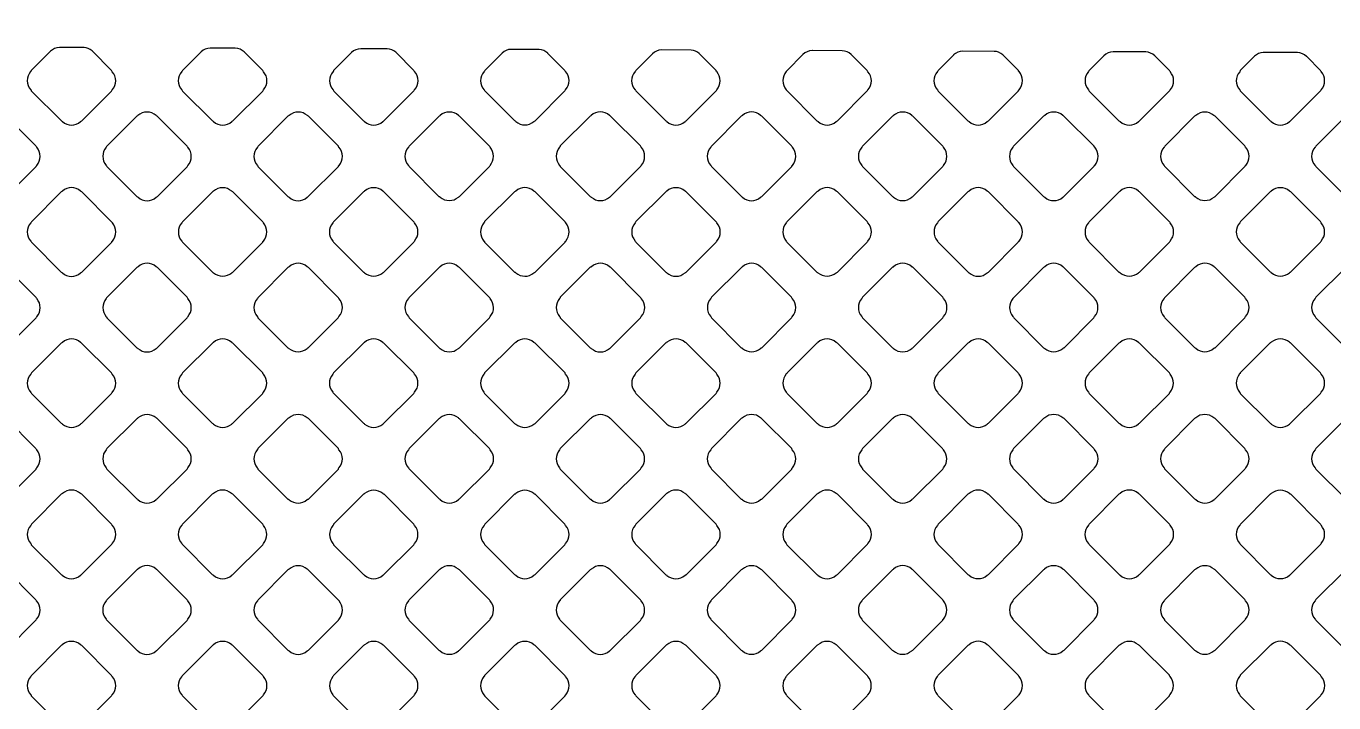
# Model space of a CAD drawing. Extents: x 3811 to 4077, y -444 to -307.
# Drawn here: x 3998.825 to 4000.69, y -388.228 to -387.263 of the extents above; entities that cross this region are included whole.
import ezdxf

# ---------------------------------------------------------------- set-up
doc = ezdxf.new("R2010")
doc.units = 0
doc.layers.add('gbr-dxf', color=7, linetype='Continuous')

msp = doc.modelspace()

# ---------------------------------------------------------------- linework, layer by layer
at = {"layer": 'gbr-dxf', "linetype": 'Continuous'}
for points in [[(3999.0372, -383.6498), (4000.6132, -385.2259, -0.008796), (4000.6149, -385.2276, -0.121203), (4002.1464, -387.7621, -0.018451), (4002.1479, -387.7673, -0.064075), (4002.3276, -389.1327, -0.053804), (4002.3289, -389.1489), (4002.3289, -394.6872, -0.007914)], [(4002.1765, -394.6853), (4002.1765, -389.1609, -0.053095), (4002.1752, -389.1448, 0.064692), (4002.0002, -387.8052, 0.121202), (4000.5054, -385.3337, -0.008636), (4000.5038, -385.332), (3998.9322, -383.7604, -0.013659)]]:
    msp.add_lwpolyline(points, format="xyb", dxfattribs=at)
for points in [[(3998.8313, -387.3281, 0.379298), (3998.8314, -387.354, -0.087784), (3998.8323, -387.3555), (3998.8752, -387.3984, -0.083651), (3998.8766, -387.3993, 0.379308), (3998.9026, -387.3993, -0.09601), (3998.9042, -387.3984), (3998.9468, -387.3558, -0.096227), (3998.9477, -387.3541, 0.37874), (3998.9478, -387.3282, -0.10407), (3998.9467, -387.3264), (3998.919, -387.2987, 0.159715), (3998.9075, -387.2938), (3998.8723, -387.2937, 0.175407), (3998.8597, -387.299), (3998.8597, -387.299), (3998.8323, -387.3264, -0.096539)], [(3999.0469, -387.3541, -0.100003), (3999.0479, -387.3558), (3999.0906, -387.3984, -0.096328), (3999.0922, -387.3994, 0.379465), (3999.1182, -387.3994, -0.095956), (3999.1198, -387.3984), (3999.1624, -387.3558, -0.096332), (3999.1634, -387.3541, 0.379423), (3999.1634, -387.3282, -0.091476), (3999.1625, -387.3266), (3999.1359, -387.3, 0.178477), (3999.1232, -387.2947), (3999.0878, -387.2946, -0.03691), (3999.0875, -387.2946, 0.182794), (3999.0744, -387.3), (3999.0744, -387.3), (3999.0479, -387.3265, -0.096857), (3999.0469, -387.3281, 0.379297)], [(3999.2626, -387.3281, 0.379298), (3999.2626, -387.3541, -0.104392), (3999.2636, -387.3559), (3999.306, -387.3982, -0.100151), (3999.3077, -387.3993, 0.37981), (3999.3337, -387.3993, -0.095956), (3999.3353, -387.3983), (3999.378, -387.3556, -0.096332), (3999.3789, -387.354, 0.379423), (3999.379, -387.328, -0.087284), (3999.378, -387.3266), (3999.352, -387.3005, 0.170055), (3999.3397, -387.2956), (3999.3025, -387.2955, -0.03691), (3999.3022, -387.2955, 0.1821), (3999.2892, -387.3009), (3999.2892, -387.3009), (3999.2635, -387.3265, -0.096539)], [(3999.478, -387.354, -0.096625), (3999.479, -387.3557), (3999.5214, -387.398, -0.107817), (3999.5232, -387.3991, 0.379451), (3999.5492, -387.3991, -0.096117), (3999.5508, -387.3981), (3999.5934, -387.3556, -0.095895), (3999.5944, -387.3539, 0.379209), (3999.5944, -387.328, -0.096117), (3999.5934, -387.3264), (3999.5691, -387.3021, -0.042219), (3999.5688, -387.3019, 0.172355), (3999.5565, -387.2965), (3999.5167, -387.2964, 0.181937), (3999.5037, -387.3017), (3999.479, -387.3264, -0.096627), (3999.478, -387.3281, 0.379731)], [(3999.6934, -387.3281, 0.379298), (3999.6934, -387.354, -0.087784), (3999.6944, -387.3555), (3999.7373, -387.3984, -0.083651), (3999.7387, -387.3993, 0.37981), (3999.7647, -387.3993, -0.095956), (3999.7663, -387.3983), (3999.8089, -387.3557, -0.096111), (3999.8099, -387.354, 0.37981), (3999.8099, -387.3281, -0.104293), (3999.8089, -387.3263), (3999.7849, -387.3023, 0.159825), (3999.7735, -387.2974), (3999.7307, -387.2972, 0.175035), (3999.7182, -387.3026), (3999.7182, -387.3026), (3999.6944, -387.3264, -0.096539)], [(3999.9091, -387.354, -0.100032), (3999.9101, -387.3557), (3999.9528, -387.3983, -0.096092), (3999.9544, -387.3993, 0.378825), (3999.9803, -387.3993, -0.09601), (3999.982, -387.3983), (4000.0245, -387.3557, -0.096405), (4000.0255, -387.3541, 0.378836), (4000.0255, -387.3282, -0.092162), (4000.0246, -387.3266), (4000.0016, -387.3037, 0.179032), (3999.9888, -387.2983), (3999.9463, -387.2981, -0.03691), (3999.946, -387.2982, 0.182794), (3999.9329, -387.3036), (3999.9329, -387.3036), (3999.9101, -387.3263, -0.096857), (3999.9091, -387.328, 0.379762)], [(4000.1246, -387.3281, 0.378975), (4000.1246, -387.3541, -0.104473), (4000.1257, -387.3559), (4000.1681, -387.3983, -0.099933), (4000.1698, -387.3993, 0.37889), (4000.1957, -387.3993, -0.096117), (4000.1974, -387.3983), (4000.2401, -387.3556, -0.095796), (4000.241, -387.354, 0.378867), (4000.241, -387.328, -0.087946), (4000.2401, -387.3266), (4000.2177, -387.3041, 0.170055), (4000.2054, -387.2992), (4000.161, -387.299, -0.03691), (4000.1607, -387.2991, 0.1821), (4000.1477, -387.3044), (4000.1477, -387.3045), (4000.1256, -387.3265, -0.096527)], [(4000.3402, -387.354, -0.108153), (4000.3412, -387.3558), (4000.3836, -387.3982, -0.10399), (4000.3854, -387.3992, 0.379451), (4000.4114, -387.3993, -0.09601), (4000.413, -387.3983), (4000.4556, -387.3557, -0.095895), (4000.4566, -387.3541, 0.379118), (4000.4565, -387.3281, -0.100285), (4000.4555, -387.3264), (4000.4349, -387.3058, -0.057128), (4000.4345, -387.3055, 0.178515), (4000.4217, -387.3001), (4000.3755, -387.2999, -0.035825), (4000.3752, -387.3, 0.182573), (4000.3622, -387.3054), (4000.3412, -387.3263, -0.096627), (4000.3402, -387.328, 0.379731)], [(4000.5557, -387.3282, 0.379206), (4000.5557, -387.3541, -0.092348), (4000.5566, -387.3557), (4000.5993, -387.3984, -0.088202), (4000.6008, -387.3993, 0.37981), (4000.6268, -387.3993, -0.095956), (4000.6284, -387.3983), (4000.671, -387.3557, -0.096111), (4000.672, -387.354, 0.379679), (4000.672, -387.3281, -0.100285), (4000.671, -387.3263), (4000.6514, -387.3067, -0.057128), (4000.651, -387.3064, 0.179645), (4000.6382, -387.301, -0.034523), (4000.6379, -387.301), (4000.5891, -387.3008, 0.170449), (4000.577, -387.3061), (4000.577, -387.3062), (4000.5566, -387.3265, -0.096195)], [(3998.7236, -387.4618, -0.10437), (3998.7246, -387.4636), (3998.7671, -387.5061, -0.10077), (3998.7688, -387.5071, 0.379465), (3998.7948, -387.5071, -0.095956), (3998.7964, -387.5061), (3998.8391, -387.4635, -0.096332), (3998.84, -387.4619, 0.37981), (3998.84, -387.4359, -0.108153), (3998.839, -387.434), (3998.7965, -387.3915, -0.096111), (3998.7948, -387.3905, 0.379731), (3998.7689, -387.3905, -0.096458), (3998.7672, -387.3915), (3998.7246, -387.4342, -0.096627), (3998.7236, -387.4358, 0.379297)], [(3998.9392, -387.4618, -0.092348), (3998.9402, -387.4634), (3998.983, -387.5062, -0.088202), (3998.9845, -387.5071, 0.37981), (3999.0104, -387.5071, -0.095956), (3999.0121, -387.5061), (3999.0546, -387.4636, -0.096857), (3999.0556, -387.462, 0.379237), (3999.0556, -387.436, -0.10407), (3999.0546, -387.4342), (3999.0119, -387.3916, -0.091916), (3999.0103, -387.3907, 0.379605), (3998.9844, -387.3907, -0.096458), (3998.9827, -387.3917), (3998.9402, -387.4342, -0.096627), (3998.9392, -387.4358, 0.379731)], [(3999.1547, -387.4619, -0.091563), (3999.1556, -387.4635), (3999.1984, -387.5062, -0.088103), (3999.1999, -387.5071, 0.37829), (3999.2258, -387.5072, -0.095528), (3999.2274, -387.5062), (3999.2702, -387.4634, -0.095602), (3999.2712, -387.4618, 0.379299), (3999.2711, -387.4358, -0.087784), (3999.2702, -387.4343), (3999.2275, -387.3917, -0.092233), (3999.226, -387.3907, 0.379357), (3999.2, -387.3907, -0.096507), (3999.1984, -387.3917), (3999.1557, -387.4344, -0.096527), (3999.1547, -387.436, 0.378784)], [(3999.3702, -387.4619, -0.092348), (3999.3712, -387.4634), (3999.4136, -387.5059, -0.10399), (3999.4154, -387.5069, 0.37981), (3999.4414, -387.5069, -0.095956), (3999.443, -387.5059), (3999.4857, -387.4633, -0.096332), (3999.4866, -387.4617, 0.37981), (3999.4866, -387.4357, -0.087784), (3999.4857, -387.4342), (3999.443, -387.3915, -0.092233), (3999.4415, -387.3906, 0.379731), (3999.4155, -387.3906, -0.096458), (3999.4139, -387.3916), (3999.3712, -387.4342, -0.096627), (3999.3702, -387.4359, 0.379731)], [(3999.5858, -387.4617, -0.104392), (3999.5868, -387.4635), (3999.6293, -387.506, -0.100151), (3999.631, -387.507, 0.37981), (3999.657, -387.507, -0.095956), (3999.6586, -387.506), (3999.7011, -387.4635, -0.096332), (3999.7021, -387.4619, 0.37981), (3999.7021, -387.4359, -0.108153), (3999.701, -387.434), (3999.6586, -387.3915, -0.096111), (3999.6569, -387.3905, 0.379731), (3999.6309, -387.3905, -0.096458), (3999.6293, -387.3915), (3999.5868, -387.4341, -0.096627), (3999.5858, -387.4357, 0.379731)], [(3999.8013, -387.4618, -0.091745), (3999.8022, -387.4634), (3999.8451, -387.5062, -0.088093), (3999.8465, -387.5071, 0.378825), (3999.8725, -387.5071, -0.095862), (3999.8741, -387.5061), (3999.9168, -387.4635, -0.095602), (3999.9178, -387.4618, 0.378608), (3999.9178, -387.4359, -0.103884), (3999.9167, -387.4341), (3999.8741, -387.3915, -0.092398), (3999.8725, -387.3905, 0.37947), (3999.8466, -387.3905, -0.096475), (3999.8449, -387.3915), (3999.8023, -387.4342, -0.096627), (3999.8013, -387.4358, 0.379762)], [(4000.0169, -387.4359, 0.379206), (4000.0169, -387.4618, -0.095956), (4000.0179, -387.4634), (4000.0605, -387.506, -0.092072), (4000.0621, -387.507, 0.379451), (4000.088, -387.507, -0.096117), (4000.0897, -387.506), (4000.1322, -387.4635, -0.095796), (4000.1332, -387.4618, 0.37889), (4000.1332, -387.4359, -0.100514), (4000.1322, -387.4342), (4000.0895, -387.3916, -0.087648), (4000.088, -387.3906, 0.37903), (4000.0621, -387.3907, -0.096475), (4000.0605, -387.3916), (4000.0179, -387.4342, -0.096509)], [(4000.2323, -387.4618, -0.096117), (4000.2333, -387.4635), (4000.276, -387.5062, -0.091578), (4000.2776, -387.5071, 0.37889), (4000.3035, -387.5071, -0.096265), (4000.3051, -387.5062), (4000.3479, -387.4634, -0.096206), (4000.3489, -387.4618, 0.379201), (4000.3489, -387.4358, -0.083601), (4000.348, -387.4344), (4000.3051, -387.3915, -0.088202), (4000.3036, -387.3906, 0.379731), (4000.2776, -387.3906, -0.096458), (4000.276, -387.3916), (4000.2333, -387.4342, -0.096627), (4000.2323, -387.4359, 0.3795)], [(4000.4479, -387.4359, 0.379206), (4000.4479, -387.4619, -0.096625), (4000.4489, -387.4635), (4000.4913, -387.5059, -0.107817), (4000.4931, -387.5069, 0.379451), (4000.5191, -387.5069, -0.096117), (4000.5207, -387.506), (4000.5633, -387.4634, -0.095895), (4000.5643, -387.4618, 0.379178), (4000.5642, -387.4358, -0.100575), (4000.5632, -387.4341), (4000.5208, -387.3917, -0.103973), (4000.519, -387.3907, 0.378789), (4000.4931, -387.3907, -0.095862), (4000.4915, -387.3917), (4000.4489, -387.4343, -0.096405)], [(4000.6633, -387.4618, -0.087784), (4000.6643, -387.4633), (4000.7071, -387.5061, -0.083651), (4000.7085, -387.507, 0.37981), (4000.7344, -387.507, -0.095956), (4000.7361, -387.506), (4000.7788, -387.4633, -0.096332), (4000.7798, -387.4617, 0.37981), (4000.7798, -387.4357, -0.092348), (4000.7788, -387.4341), (4000.7363, -387.3916, -0.096111), (4000.7346, -387.3906, 0.379731), (4000.7086, -387.3906, -0.096458), (4000.707, -387.3916), (4000.6643, -387.4342, -0.096627), (4000.6633, -387.4359, 0.379731)], [(3998.8314, -387.5696, -0.099861), (3998.8324, -387.5713), (3998.875, -387.614, -0.096726), (3998.8766, -387.6149, 0.379087), (3998.9026, -387.615, -0.09601), (3998.9042, -387.614), (3998.947, -387.5712, -0.095916), (3998.9479, -387.5696, 0.379422), (3998.9479, -387.5436, -0.096625), (3998.9469, -387.542), (3998.9044, -387.4994, -0.100151), (3998.9026, -387.4984, 0.379731), (3998.8767, -387.4984, -0.096458), (3998.875, -387.4994), (3998.8324, -387.542, -0.096627), (3998.8314, -387.5437, 0.379141)], [(3999.047, -387.5697, -0.083792), (3999.0479, -387.5711), (3999.0906, -387.6138, -0.096627), (3999.0922, -387.6147, 0.37981), (3999.1182, -387.6147, -0.096625), (3999.1198, -387.6138), (3999.1623, -387.5713, -0.096627), (3999.1633, -387.5696, 0.379237), (3999.1633, -387.5437, -0.096507), (3999.1624, -387.542), (3999.1199, -387.4995, -0.100294), (3999.1181, -387.4985, 0.379605), (3999.0922, -387.4985, -0.096458), (3999.0905, -387.4995), (3999.048, -387.5421, -0.096857), (3999.047, -387.5437, 0.379731)], [(3999.2624, -387.5696, -0.088275), (3999.2633, -387.5711), (3999.3059, -387.6137, -0.10077), (3999.3076, -387.6147, 0.379465), (3999.3336, -387.6147, -0.095956), (3999.3352, -387.6138), (3999.3778, -387.5711, -0.096332), (3999.3788, -387.5695, 0.379451), (3999.3788, -387.5436, -0.09221), (3999.3779, -387.542), (3999.3353, -387.4994, -0.095895), (3999.3336, -387.4984, 0.378699), (3999.3077, -387.4984, -0.095862), (3999.3061, -387.4994), (3999.2634, -387.5421, -0.096423), (3999.2624, -387.5437, 0.378945)], [(3999.4779, -387.5436, 0.37947), (3999.4779, -387.5696, -0.092348), (3999.4789, -387.5711), (3999.5214, -387.6137, -0.10399), (3999.5232, -387.6147, 0.379451), (3999.5492, -387.6148, -0.096259), (3999.5508, -387.6138), (3999.5935, -387.5711, -0.096539), (3999.5945, -387.5695, 0.379201), (3999.5945, -387.5435, -0.088014), (3999.5935, -387.5421), (3999.5507, -387.4992, -0.092289), (3999.5492, -387.4983, 0.379357), (3999.5232, -387.4983, -0.096462), (3999.5216, -387.4993), (3999.4789, -387.5419, -0.096726)], [(3999.6936, -387.5436, 0.379411), (3999.6936, -387.5695, -0.100266), (3999.6946, -387.5712), (3999.7372, -387.6138, -0.096092), (3999.7388, -387.6148, 0.378825), (3999.7647, -387.6148, -0.095883), (3999.7664, -387.6139), (3999.8091, -387.5712, -0.095394), (3999.81, -387.5696, 0.379169), (3999.81, -387.5436, -0.096625), (3999.809, -387.542), (3999.7664, -387.4994, -0.100151), (3999.7647, -387.4984, 0.379357), (3999.7388, -387.4984, -0.096507), (3999.7371, -387.4993), (3999.6945, -387.5419, -0.096527)], [(3999.909, -387.5437, 0.379206), (3999.9091, -387.5697, -0.083317), (3999.9099, -387.5711), (3999.9526, -387.6138, -0.096111), (3999.9543, -387.6147, 0.37981), (3999.9803, -387.6147, -0.095956), (3999.9819, -387.6138), (4000.0245, -387.5711, -0.096332), (4000.0255, -387.5695, 0.37981), (4000.0255, -387.5435, -0.096723), (4000.0245, -387.5419), (3999.9821, -387.4994, -0.100824), (3999.9803, -387.4984, 0.379523), (3999.9544, -387.4984, -0.096475), (3999.9527, -387.4994), (3999.91, -387.5421, -0.096405)], [(4000.1247, -387.5695, -0.100032), (4000.1257, -387.5712), (4000.1683, -387.6138, -0.096423), (4000.1699, -387.6148, 0.378825), (4000.1958, -387.6148, -0.095862), (4000.1975, -387.6138), (4000.24, -387.5713, -0.096036), (4000.241, -387.5696, 0.378847), (4000.241, -387.5437, -0.096475), (4000.24, -387.542), (4000.1974, -387.4994, -0.100442), (4000.1957, -387.4984, 0.379249), (4000.1697, -387.4984, -0.096723), (4000.1681, -387.4994), (4000.1256, -387.5419, -0.096857), (4000.1247, -387.5435, 0.379762)], [(4000.3401, -387.5437, 0.379206), (4000.3401, -387.5697, -0.092348), (4000.341, -387.5712), (4000.3835, -387.6137, -0.10399), (4000.3853, -387.6147, 0.37981), (4000.4113, -387.6147, -0.095956), (4000.4129, -387.6138), (4000.4556, -387.5711, -0.096332), (4000.4565, -387.5695, 0.37981), (4000.4565, -387.5435, -0.088442), (4000.4556, -387.542), (4000.4129, -387.4994, -0.092898), (4000.4114, -387.4984, 0.379523), (4000.3854, -387.4984, -0.096117), (4000.3838, -387.4994), (4000.341, -387.5421, -0.096092)], [(4000.5557, -387.5435, 0.37947), (4000.5557, -387.5695, -0.107999), (4000.5568, -387.5713), (4000.599, -387.6136, -0.10399), (4000.6008, -387.6146, 0.379451), (4000.6268, -387.6147, -0.096259), (4000.6284, -387.6137), (4000.671, -387.5711, -0.095895), (4000.6719, -387.5695, 0.379201), (4000.6719, -387.5436, -0.104392), (4000.6709, -387.5418), (4000.6286, -387.4995, -0.107961), (4000.6267, -387.4984, 0.379357), (4000.6008, -387.4984, -0.096507), (4000.5991, -387.4994), (4000.5567, -387.5419, -0.096527)], [(3998.7237, -387.6514, 0.37947), (3998.7237, -387.6773, -0.10047), (3998.7247, -387.6791), (3998.7673, -387.7216, -0.096111), (3998.7689, -387.7226, 0.379308), (3998.7949, -387.7226, -0.09601), (3998.7965, -387.7217), (3998.8391, -387.6791, -0.095916), (3998.8401, -387.6775, 0.378897), (3998.8401, -387.6516, -0.096528), (3998.8391, -387.6499), (3998.7962, -387.607, -0.08335), (3998.7948, -387.6062, 0.378964), (3998.7689, -387.6062, -0.095968), (3998.7673, -387.6071), (3998.7247, -387.6497, -0.096857)], [(3998.9392, -387.6774, -0.103596), (3998.9402, -387.6792), (3998.9826, -387.7216, -0.100401), (3998.9844, -387.7226, 0.379465), (3999.0103, -387.7226, -0.095956), (3999.012, -387.7216), (3999.0546, -387.679, -0.096111), (3999.0555, -387.6774, 0.37981), (3999.0555, -387.6514, -0.108195), (3999.0545, -387.6495), (3999.0121, -387.6072, -0.096627), (3999.0105, -387.6062, 0.379731), (3998.9845, -387.6062, -0.096723), (3998.9829, -387.6072), (3998.9402, -387.6498, -0.096627), (3998.9392, -387.6515, 0.379297)], [(3999.1547, -387.6514, 0.37947), (3999.1547, -387.6774, -0.087784), (3999.1556, -387.6788), (3999.1984, -387.7216, -0.083651), (3999.1998, -387.7225, 0.379308), (3999.2258, -387.7225, -0.09601), (3999.2274, -387.7216), (3999.2701, -387.6789, -0.096227), (3999.271, -387.6773, 0.378897), (3999.2711, -387.6513, -0.091942), (3999.2701, -387.6498), (3999.2275, -387.6072, -0.095916), (3999.2258, -387.6062, 0.378964), (3999.1999, -387.6062, -0.095862), (3999.1983, -387.6072), (3999.1557, -387.6498, -0.096423)], [(3999.3701, -387.6773, -0.087284), (3999.371, -387.6788), (3999.4138, -387.7216, -0.100463), (3999.4155, -387.7226, 0.37829), (3999.4414, -387.7226, -0.095528), (3999.443, -387.7216), (3999.4857, -387.6789, -0.095602), (3999.4867, -387.6773, 0.379299), (3999.4866, -387.6514, -0.092523), (3999.4857, -387.6498), (3999.443, -387.6071, -0.096857), (3999.4413, -387.6061, 0.379357), (3999.4154, -387.6061, -0.096507), (3999.4138, -387.6071), (3999.3711, -387.6498, -0.096527), (3999.3701, -387.6514, 0.378784)], [(3999.5858, -387.6773, -0.10047), (3999.5868, -387.6791), (3999.6294, -387.7216, -0.096111), (3999.631, -387.7226, 0.379511), (3999.657, -387.7226, -0.096265), (3999.6586, -387.7216), (3999.7013, -387.679, -0.0953), (3999.7022, -387.6773, 0.379169), (3999.7022, -387.6514, -0.096625), (3999.7012, -387.6498), (3999.6584, -387.607, -0.083651), (3999.657, -387.6061, 0.379731), (3999.6311, -387.6061, -0.096458), (3999.6294, -387.607), (3999.5868, -387.6497, -0.096627), (3999.5858, -387.6514, 0.379731)], [(3999.8014, -387.6773, -0.103582), (3999.8024, -387.6791), (3999.8448, -387.7215, -0.100401), (3999.8466, -387.7225, 0.379422), (3999.8725, -387.7225, -0.095956), (3999.8742, -387.7215), (3999.9166, -387.679, -0.096332), (3999.9176, -387.6774, 0.37975), (3999.9176, -387.6514, -0.108042), (3999.9166, -387.6495), (3999.8742, -387.6071, -0.096328), (3999.8725, -387.6062, 0.378789), (3999.8466, -387.6062, -0.095862), (3999.845, -387.6071), (3999.8024, -387.6497, -0.096605), (3999.8014, -387.6514, 0.378645)], [(4000.0168, -387.6773, -0.091745), (4000.0178, -387.6789), (4000.0606, -387.7217, -0.088087), (4000.0621, -387.7226, 0.378825), (4000.088, -387.7226, -0.095883), (4000.0896, -387.7217), (4000.1323, -387.679, -0.095602), (4000.1333, -387.6773, 0.378608), (4000.1333, -387.6514, -0.103884), (4000.1323, -387.6496), (4000.0896, -387.607, -0.092456), (4000.0881, -387.6061, 0.37947), (4000.0621, -387.6061, -0.096458), (4000.0605, -387.607), (4000.0178, -387.6497, -0.096627), (4000.0168, -387.6514, 0.379762)], [(4000.2324, -387.6514, 0.379206), (4000.2324, -387.6773, -0.092348), (4000.2334, -387.6789), (4000.2761, -387.7216, -0.088202), (4000.2776, -387.7225, 0.37981), (4000.3035, -387.7225, -0.095956), (4000.3052, -387.7215), (4000.3478, -387.6789, -0.096332), (4000.3487, -387.6773, 0.37981), (4000.3487, -387.6513, -0.087784), (4000.3478, -387.6499), (4000.3051, -387.6072, -0.092233), (4000.3036, -387.6062, 0.379523), (4000.2776, -387.6062, -0.096117), (4000.276, -387.6072), (4000.2334, -387.6498, -0.096092)], [(4000.4478, -387.6774, -0.092348), (4000.4488, -387.6789), (4000.4912, -387.7214, -0.10399), (4000.493, -387.7224, 0.37981), (4000.519, -387.7224, -0.095956), (4000.5206, -387.7215), (4000.5633, -387.6788, -0.096111), (4000.5642, -387.6772, 0.37981), (4000.5642, -387.6512, -0.088014), (4000.5633, -387.6497), (4000.5206, -387.6071, -0.092623), (4000.5191, -387.6061, 0.379731), (4000.4931, -387.6061, -0.096458), (4000.4914, -387.6071), (4000.4488, -387.6498, -0.096627), (4000.4478, -387.6514, 0.379731)], [(4000.6633, -387.6772, -0.10047), (4000.6644, -387.6789), (4000.7069, -387.7215, -0.096111), (4000.7086, -387.7225, 0.37981), (4000.7346, -387.7225, -0.095956), (4000.7362, -387.7215), (4000.7788, -387.6789, -0.096332), (4000.7798, -387.6773, 0.37981), (4000.7798, -387.6513, -0.096723), (4000.7788, -387.6497), (4000.7362, -387.6071, -0.100824), (4000.7345, -387.6061, 0.379731), (4000.7085, -387.6061, -0.096723), (4000.7069, -387.6071), (4000.6643, -387.6496, -0.096627), (4000.6633, -387.6513, 0.379731)], [(3998.8315, -387.7852, -0.10047), (3998.8325, -387.7869), (3998.875, -387.8293, -0.096111), (3998.8766, -387.8303, 0.37981), (3998.9026, -387.8303, -0.095956), (3998.9043, -387.8293), (3998.9468, -387.7868, -0.096627), (3998.9477, -387.7852, 0.379237), (3998.9478, -387.7592, -0.095883), (3998.9468, -387.7576), (3998.9041, -387.7149, -0.08335), (3998.9027, -387.714, 0.379605), (3998.8767, -387.714, -0.096458), (3998.8751, -387.715), (3998.8325, -387.7575, -0.096627), (3998.8315, -387.7592, 0.379731)], [(3999.0469, -387.7852, -0.096355), (3999.0478, -387.7868), (3999.0903, -387.8292, -0.108091), (3999.0921, -387.8303, 0.378798), (3999.1181, -387.8303, -0.096367), (3999.1197, -387.8293), (3999.1623, -387.7867, -0.095916), (3999.1633, -387.785, 0.379639), (3999.1633, -387.7591, -0.10047), (3999.1623, -387.7573), (3999.1199, -387.715, -0.10399), (3999.1181, -387.7139, 0.3795), (3999.0922, -387.7139, -0.096259), (3999.0905, -387.7149), (3999.0478, -387.7576, -0.095895), (3999.0469, -387.7592, 0.378645)], [(3999.2624, -387.7851, -0.083317), (3999.2633, -387.7865), (3999.3061, -387.8293, -0.096111), (3999.3077, -387.8303, 0.37981), (3999.3337, -387.8303, -0.095956), (3999.3353, -387.8293), (3999.3778, -387.7868, -0.096627), (3999.3788, -387.7851, 0.379237), (3999.3789, -387.7592, -0.096507), (3999.3779, -387.7575), (3999.3353, -387.7149, -0.100294), (3999.3335, -387.7139, 0.379605), (3999.3076, -387.7139, -0.096458), (3999.3059, -387.7149), (3999.2634, -387.7575, -0.096627), (3999.2624, -387.7591, 0.379731)], [(3999.4779, -387.7851, -0.088305), (3999.4788, -387.7866), (3999.5216, -387.8294, -0.100463), (3999.5233, -387.8304, 0.378487), (3999.5492, -387.8304, -0.095883), (3999.5508, -387.8294), (3999.5935, -387.7867, -0.095602), (3999.5945, -387.7851, 0.379163), (3999.5944, -387.7592, -0.092523), (3999.5935, -387.7576), (3999.5508, -387.7149, -0.096857), (3999.5492, -387.7139, 0.379357), (3999.5232, -387.7139, -0.096507), (3999.5216, -387.7149), (3999.4789, -387.7576, -0.096527), (3999.4779, -387.7592, 0.378945)], [(3999.6936, -387.7592, 0.379211), (3999.6936, -387.7851, -0.099964), (3999.6946, -387.7869), (3999.7371, -387.8293, -0.096332), (3999.7387, -387.8303, 0.37981), (3999.7647, -387.8303, -0.096625), (3999.7663, -387.8293), (3999.8089, -387.7867, -0.096111), (3999.8099, -387.7851, 0.37975), (3999.8099, -387.7591, -0.096766), (3999.809, -387.7575), (3999.7662, -387.7147, -0.083772), (3999.7648, -387.7139, 0.378885), (3999.7389, -387.7138, -0.096528), (3999.7373, -387.7148), (3999.6945, -387.7576, -0.095686)], [(3999.9091, -387.785, -0.107964), (3999.9102, -387.7869), (3999.9526, -387.8293, -0.103923), (3999.9544, -387.8303, 0.37889), (3999.9803, -387.8303, -0.096265), (3999.982, -387.8293), (4000.0245, -387.7868, -0.096206), (4000.0255, -387.7851, 0.379201), (4000.0255, -387.7592, -0.10451), (4000.0244, -387.7574), (3999.9821, -387.715, -0.107961), (3999.9802, -387.714, 0.379731), (3999.9542, -387.714, -0.096458), (3999.9526, -387.7149), (3999.9101, -387.7574, -0.096627), (3999.9091, -387.759, 0.3795)], [(4000.1246, -387.7592, 0.379206), (4000.1246, -387.7851, -0.095956), (4000.1256, -387.7868), (4000.1682, -387.8293, -0.092072), (4000.1698, -387.8303, 0.37981), (4000.1957, -387.8303, -0.096625), (4000.1974, -387.8293), (4000.24, -387.7867, -0.096111), (4000.241, -387.785, 0.37981), (4000.241, -387.7591, -0.100399), (4000.24, -387.7574), (4000.1976, -387.715, -0.104691), (4000.1958, -387.714, 0.379523), (4000.1699, -387.7139, -0.096475), (4000.1682, -387.7149), (4000.1256, -387.7575, -0.096509)], [(4000.3401, -387.7851, -0.087784), (4000.341, -387.7866), (4000.3836, -387.8291, -0.100151), (4000.3853, -387.8301, 0.37981), (4000.4113, -387.8301, -0.095956), (4000.4129, -387.8292), (4000.4554, -387.7867, -0.096332), (4000.4564, -387.785, 0.37981), (4000.4564, -387.7591, -0.092348), (4000.4555, -387.7575), (4000.4129, -387.7149, -0.096111), (4000.4112, -387.7139, 0.379731), (4000.3853, -387.7139, -0.096458), (4000.3836, -387.7149), (4000.3411, -387.7575, -0.096627), (4000.3401, -387.7591, 0.379731)], [(4000.5556, -387.785, -0.103956), (4000.5566, -387.7868), (4000.5991, -387.8293, -0.100401), (4000.6008, -387.8303, 0.378952), (4000.6268, -387.8303, -0.095866), (4000.6284, -387.8293), (4000.6711, -387.7867, -0.096227), (4000.672, -387.785, 0.379422), (4000.672, -387.7591, -0.09253), (4000.6711, -387.7575), (4000.6284, -387.7148, -0.096627), (4000.6267, -387.7138, 0.379731), (4000.6008, -387.7138, -0.096475), (4000.5991, -387.7148), (4000.5566, -387.7574, -0.096627), (4000.5556, -387.759, 0.379357)], [(3998.7237, -387.893, -0.096458), (3998.7247, -387.8946), (3998.7672, -387.9372, -0.092289), (3998.7688, -387.9381, 0.37981), (3998.7948, -387.9381, -0.096625), (3998.7964, -387.9372), (3998.8391, -387.8945, -0.096111), (3998.84, -387.8929, 0.37981), (3998.84, -387.8669, -0.100399), (3998.839, -387.8652), (3998.7965, -387.8226, -0.088207), (3998.795, -387.8217, 0.379731), (3998.769, -387.8217, -0.096723), (3998.7673, -387.8227), (3998.7247, -387.8654, -0.096857), (3998.7237, -387.867, 0.379731)], [(3998.9392, -387.8669, 0.379778), (3998.9392, -387.8928, -0.10047), (3998.9402, -387.8946), (3998.9827, -387.937, -0.096111), (3998.9843, -387.938, 0.379451), (3999.0103, -387.938, -0.09601), (3999.0119, -387.9371), (3999.0545, -387.8945, -0.095796), (3999.0555, -387.8929, 0.378633), (3999.0555, -387.8669, -0.096355), (3999.0545, -387.8653), (3999.0117, -387.8225, -0.082941), (3999.0103, -387.8217, 0.378889), (3998.9844, -387.8217, -0.096259), (3998.9828, -387.8227), (3998.9402, -387.8652, -0.096121)], [(3999.1546, -387.8928, -0.100616), (3999.1556, -387.8945), (3999.1982, -387.9372, -0.096842), (3999.1999, -387.9382, 0.379465), (3999.2258, -387.9381, -0.095956), (3999.2275, -387.9372), (3999.2702, -387.8945, -0.096332), (3999.2711, -387.8928, 0.37981), (3999.2711, -387.8669, -0.096625), (3999.2702, -387.8652), (3999.2276, -387.8226, -0.100151), (3999.2258, -387.8216, 0.379731), (3999.1999, -387.8216, -0.096458), (3999.1982, -387.8226), (3999.1556, -387.8652, -0.096627), (3999.1546, -387.8669, 0.379297)], [(3999.3702, -387.8929, -0.083317), (3999.3711, -387.8943), (3999.4139, -387.9371, -0.096111), (3999.4155, -387.9381, 0.379511), (3999.4415, -387.9381, -0.096475), (3999.4431, -387.9371), (3999.4857, -387.8945, -0.095686), (3999.4867, -387.8929, 0.378676), (3999.4867, -387.867, -0.095883), (3999.4857, -387.8653), (3999.4431, -387.8227, -0.100054), (3999.4414, -387.8217, 0.379605), (3999.4154, -387.8217, -0.096458), (3999.4137, -387.8227), (3999.3712, -387.8653, -0.096627), (3999.3702, -387.8669, 0.379731)], [(3999.5858, -387.867, 0.378601), (3999.5858, -387.8929, -0.096367), (3999.5867, -387.8945), (3999.6294, -387.9372, -0.092187), (3999.6309, -387.9381, 0.379465), (3999.6569, -387.9381, -0.095956), (3999.6585, -387.9371), (3999.7011, -387.8945, -0.096332), (3999.7021, -387.8929, 0.37981), (3999.7021, -387.8669, -0.100902), (3999.7011, -387.8652), (3999.6585, -387.8226, -0.088334), (3999.657, -387.8217, 0.379523), (3999.6311, -387.8217, -0.096117), (3999.6294, -387.8227), (3999.5867, -387.8653, -0.095895)], [(3999.8013, -387.8928, -0.099534), (3999.8023, -387.8945), (3999.8449, -387.9372, -0.096099), (3999.8466, -387.9382, 0.378309), (3999.8725, -387.9381, -0.095862), (3999.8741, -387.9372), (3999.9168, -387.8945, -0.095997), (3999.9178, -387.8928, 0.378841), (3999.9177, -387.8669, -0.096475), (3999.9168, -387.8653), (3999.8739, -387.8224, -0.083549), (3999.8725, -387.8216, 0.379249), (3999.8466, -387.8216, -0.096723), (3999.8449, -387.8226), (3999.8023, -387.8652, -0.096857), (3999.8013, -387.8669, 0.379471)], [(4000.0169, -387.8669, 0.379206), (4000.0169, -387.8928, -0.104392), (4000.018, -387.8946), (4000.0603, -387.937, -0.100151), (4000.0621, -387.938, 0.379308), (4000.088, -387.938, -0.09601), (4000.0896, -387.9371), (4000.1322, -387.8945, -0.096092), (4000.1332, -387.8929, 0.379351), (4000.1331, -387.8669, -0.108361), (4000.1321, -387.8651), (4000.0897, -387.8227, -0.096527), (4000.088, -387.8217, 0.378789), (4000.0621, -387.8217, -0.095883), (4000.0605, -387.8226), (4000.0179, -387.8652, -0.096092)], [(4000.2323, -387.8669, 0.379249), (4000.2323, -387.8929, -0.087784), (4000.2332, -387.8944), (4000.276, -387.9372, -0.083596), (4000.2774, -387.938, 0.37981), (4000.3034, -387.938, -0.096625), (4000.305, -387.9371), (4000.3478, -387.8943, -0.096332), (4000.3487, -387.8927, 0.379308), (4000.3488, -387.8668, -0.092052), (4000.3478, -387.8652), (4000.3052, -387.8226, -0.096328), (4000.3036, -387.8216, 0.379112), (4000.2776, -387.8216, -0.096614), (4000.276, -387.8226), (4000.2333, -387.8653, -0.096195)], [(4000.4478, -387.8928, -0.087748), (4000.4487, -387.8942), (4000.4914, -387.937, -0.10046), (4000.4931, -387.938, 0.379451), (4000.5191, -387.938, -0.096117), (4000.5207, -387.937), (4000.5633, -387.8945, -0.095796), (4000.5643, -387.8928, 0.37889), (4000.5642, -387.8669, -0.09221), (4000.5633, -387.8653), (4000.5206, -387.8226, -0.096539), (4000.5189, -387.8216, 0.379249), (4000.493, -387.8216, -0.096458), (4000.4913, -387.8226), (4000.4488, -387.8652, -0.096423), (4000.4478, -387.8668, 0.379731)], [(4000.6633, -387.8929, -0.095956), (4000.6643, -387.8945), (4000.7069, -387.9371, -0.092126), (4000.7085, -387.938, 0.37981), (4000.7344, -387.938, -0.095956), (4000.7361, -387.9371), (4000.7788, -387.8943, -0.096332), (4000.7798, -387.8927, 0.37981), (4000.7798, -387.8667, -0.084073), (4000.7789, -387.8653), (4000.7361, -387.8225, -0.088105), (4000.7346, -387.8216, 0.379731), (4000.7086, -387.8216, -0.096723), (4000.707, -387.8226), (4000.6643, -387.8653, -0.096857), (4000.6633, -387.8669, 0.379731)], [(3998.8314, -388.0007, -0.092348), (3998.8323, -388.0023), (3998.875, -388.0449, -0.088202), (3998.8765, -388.0459, 0.37981), (3998.9025, -388.0459, -0.095956), (3998.9041, -388.0449), (3998.9468, -388.0022, -0.096332), (3998.9478, -388.0005, 0.37981), (3998.9478, -387.9746, -0.088442), (3998.9469, -387.9731), (3998.9042, -387.9304, -0.092898), (3998.9026, -387.9294, 0.379731), (3998.8767, -387.9294, -0.096458), (3998.875, -387.9304), (3998.8324, -387.9731, -0.096627), (3998.8314, -387.9747, 0.379731)], [(3999.0468, -388.0006, -0.092052), (3999.0478, -388.0021), (3999.0904, -388.0448, -0.103973), (3999.0922, -388.0458, 0.378952), (3999.1182, -388.0458, -0.09601), (3999.1198, -388.0448), (3999.1624, -388.0023, -0.096227), (3999.1633, -388.0006, 0.378897), (3999.1633, -387.9747, -0.087852), (3999.1624, -387.9732), (3999.1196, -387.9304, -0.091753), (3999.118, -387.9294, 0.379605), (3999.0921, -387.9294, -0.096815), (3999.0904, -387.9304), (3999.0479, -387.973, -0.09693), (3999.0469, -387.9746, 0.379357)], [(3999.2625, -388.0006, -0.108278), (3999.2635, -388.0025), (3999.3059, -388.0449, -0.104283), (3999.3077, -388.0459, 0.378487), (3999.3336, -388.0459, -0.095862), (3999.3353, -388.0449), (3999.3779, -388.0023, -0.095686), (3999.3789, -388.0006, 0.37857), (3999.3789, -387.9747, -0.103956), (3999.3779, -387.9729), (3999.3355, -387.9305, -0.107982), (3999.3336, -387.9295, 0.37947), (3999.3077, -387.9295, -0.096723), (3999.306, -387.9305), (3999.2635, -387.973, -0.096627), (3999.2625, -387.9747, 0.379297)], [(3999.478, -387.9747, 0.379778), (3999.478, -388.0007, -0.083317), (3999.4789, -388.0021), (3999.5216, -388.0448, -0.096111), (3999.5232, -388.0458, 0.37981), (3999.5492, -388.0458, -0.095956), (3999.5509, -388.0448), (3999.5934, -388.0023, -0.096332), (3999.5944, -388.0006, 0.379092), (3999.5944, -387.9747, -0.095487), (3999.5934, -387.9731), (3999.5509, -387.9305, -0.099645), (3999.5491, -387.9295, 0.378853), (3999.5232, -387.9295, -0.096259), (3999.5216, -387.9305), (3999.479, -387.9731, -0.096121)], [(3999.6935, -388.0006, -0.091952), (3999.6944, -388.0022), (3999.7373, -388.045, -0.087648), (3999.7387, -388.046, 0.378798), (3999.7647, -388.0459, -0.096225), (3999.7663, -388.045), (3999.809, -388.0023, -0.096121), (3999.81, -388.0006, 0.379173), (3999.81, -387.9747, -0.087881), (3999.8091, -387.9732), (3999.7663, -387.9304, -0.092456), (3999.7647, -387.9294, 0.37947), (3999.7387, -387.9294, -0.096458), (3999.7371, -387.9304), (3999.6945, -387.973, -0.096627), (3999.6935, -387.9747, 0.379297)], [(3999.909, -387.9748, 0.379206), (3999.909, -388.0007, -0.092348), (3999.91, -388.0023), (3999.9525, -388.0448, -0.10399), (3999.9543, -388.0458, 0.37981), (3999.9803, -388.0458, -0.095956), (3999.9819, -388.0448), (4000.0245, -388.0022, -0.096332), (4000.0255, -388.0005, 0.37981), (4000.0255, -387.9746, -0.087784), (4000.0246, -387.9731), (3999.9819, -387.9304, -0.092233), (3999.9803, -387.9294, 0.379523), (3999.9544, -387.9294, -0.096117), (3999.9527, -387.9304), (3999.91, -387.9731, -0.096092)], [(4000.1246, -387.9747, 0.379249), (4000.1246, -388.0006, -0.096625), (4000.1256, -388.0022), (4000.1679, -388.0446, -0.107961), (4000.1698, -388.0457, 0.37981), (4000.1958, -388.0457, -0.095956), (4000.1974, -388.0447), (4000.2399, -388.0022, -0.096111), (4000.2409, -388.0005, 0.379451), (4000.2409, -387.9746, -0.100402), (4000.2399, -387.9729), (4000.1975, -387.9305, -0.104101), (4000.1957, -387.9294, 0.378939), (4000.1698, -387.9294, -0.096614), (4000.1681, -387.9304), (4000.1255, -387.973, -0.096195)], [(4000.34, -388.0006, -0.083317), (4000.3409, -388.002), (4000.3837, -388.0448, -0.096111), (4000.3853, -388.0458, 0.37981), (4000.4113, -388.0458, -0.096103), (4000.4129, -388.0448), (4000.4556, -388.0022, -0.095819), (4000.4565, -388.0005, 0.37981), (4000.4565, -387.9746, -0.096458), (4000.4556, -387.9729), (4000.413, -387.9303, -0.100824), (4000.4112, -387.9293, 0.379731), (4000.3853, -387.9293, -0.096723), (4000.3836, -387.9303), (4000.341, -387.973, -0.096627), (4000.34, -387.9746, 0.379731)], [(4000.5557, -388.0005, -0.099964), (4000.5567, -388.0022), (4000.5992, -388.0447, -0.096111), (4000.6008, -388.0457, 0.37981), (4000.6268, -388.0457, -0.095956), (4000.6284, -388.0447), (4000.6709, -388.0022, -0.096332), (4000.6719, -388.0006, 0.37981), (4000.6719, -387.9746, -0.096625), (4000.6709, -387.973), (4000.6285, -387.9305, -0.100476), (4000.6267, -387.9295, 0.379731), (4000.6008, -387.9295, -0.096723), (4000.5991, -387.9305), (4000.5567, -387.9729, -0.096857), (4000.5557, -387.9746, 0.379731)], [(3998.7237, -388.1084, -0.092029), (3998.7246, -388.1099), (3998.7674, -388.1526, -0.087645), (3998.7688, -388.1536, 0.37889), (3998.7948, -388.1535, -0.09601), (3998.7964, -388.1526), (3998.839, -388.11, -0.095895), (3998.8399, -388.1084, 0.379201), (3998.8399, -388.0824, -0.104392), (3998.8389, -388.0807), (3998.7964, -388.0382, -0.092233), (3998.7948, -388.0372, 0.379731), (3998.7689, -388.0372, -0.096458), (3998.7672, -388.0382), (3998.7247, -388.0807, -0.096857), (3998.7237, -388.0824, 0.3795)], [(3998.9391, -388.1084, -0.096625), (3998.9401, -388.11), (3998.9828, -388.1527, -0.092233), (3998.9843, -388.1537, 0.37981), (3999.0103, -388.1537, -0.095956), (3999.0119, -388.1527), (3999.0546, -388.1101, -0.096332), (3999.0555, -388.1084, 0.37981), (3999.0555, -388.0824, -0.100902), (3999.0545, -388.0807), (3999.0118, -388.038, -0.088334), (3999.0104, -388.0371, 0.379731), (3998.9844, -388.0371, -0.096458), (3998.9827, -388.0381), (3998.9401, -388.0807, -0.096627), (3998.9391, -388.0824, 0.379731)], [(3999.1547, -388.0824, 0.37947), (3999.1547, -388.1084, -0.096625), (3999.1557, -388.11), (3999.1984, -388.1527, -0.092233), (3999.1999, -388.1537, 0.379451), (3999.2259, -388.1537, -0.096265), (3999.2275, -388.1527), (3999.2702, -388.11, -0.095796), (3999.2712, -388.1084, 0.378633), (3999.2712, -388.0825, -0.08334), (3999.2703, -388.0811), (3999.2273, -388.0381, -0.08752), (3999.2259, -388.0372, 0.378964), (3999.1999, -388.0372, -0.09601), (3999.1983, -388.0382), (3999.1557, -388.0808, -0.096328)], [(3999.3702, -388.0825, 0.37851), (3999.3702, -388.1085, -0.096355), (3999.3712, -388.1101), (3999.4136, -388.1525, -0.107982), (3999.4155, -388.1536, 0.379011), (3999.4414, -388.1536, -0.09601), (3999.443, -388.1526), (3999.4857, -388.11, -0.096227), (3999.4866, -388.1084, 0.379035), (3999.4867, -388.0824, -0.099971), (3999.4857, -388.0807), (3999.4432, -388.0382, -0.103829), (3999.4414, -388.0372, 0.378406), (3999.4155, -388.0372, -0.096507), (3999.4139, -388.0382), (3999.3711, -388.0809, -0.095686)], [(3999.5858, -388.1083, -0.091581), (3999.5867, -388.1099), (3999.6296, -388.1528, -0.087525), (3999.631, -388.1537, 0.378309), (3999.6569, -388.1537, -0.095883), (3999.6586, -388.1527), (3999.7012, -388.1101, -0.095686), (3999.7021, -388.1085, 0.378547), (3999.7021, -388.0825, -0.10407), (3999.7011, -388.0808), (3999.6585, -388.0381, -0.091364), (3999.6569, -388.0372, 0.378889), (3999.631, -388.0372, -0.096614), (3999.6293, -388.0382), (3999.5868, -388.0808, -0.096212), (3999.5858, -388.0824, 0.3793)], [(3999.8013, -388.1084, -0.095862), (3999.8023, -388.11), (3999.8449, -388.1527, -0.092187), (3999.8465, -388.1536, 0.378952), (3999.8724, -388.1536, -0.095866), (3999.874, -388.1527), (3999.9167, -388.11, -0.096227), (3999.9176, -388.1084, 0.379422), (3999.9176, -388.0824, -0.100399), (3999.9166, -388.0807), (3999.874, -388.0381, -0.088207), (3999.8725, -388.0372, 0.379523), (3999.8466, -388.0372, -0.096475), (3999.8449, -388.0382), (3999.8023, -388.0808, -0.096605), (3999.8013, -388.0825, 0.378645)], [(4000.0168, -388.1084, -0.10047), (4000.0178, -388.1101), (4000.0603, -388.1526, -0.096332), (4000.0619, -388.1535, 0.37981), (4000.0879, -388.1535, -0.096625), (4000.0895, -388.1526), (4000.1322, -388.1099, -0.096332), (4000.1331, -388.1083, 0.37981), (4000.1331, -388.0823, -0.096625), (4000.1322, -388.0807), (4000.0895, -388.038, -0.083651), (4000.0881, -388.0371, 0.379731), (4000.0621, -388.0371, -0.096458), (4000.0605, -388.0381), (4000.0178, -388.0807, -0.096627), (4000.0168, -388.0824, 0.379731)], [(4000.2323, -388.1083, -0.100399), (4000.2333, -388.11), (4000.2759, -388.1526, -0.096627), (4000.2776, -388.1536, 0.37981), (4000.3035, -388.1536, -0.095973), (4000.3052, -388.1526), (4000.3478, -388.11, -0.096332), (4000.3487, -388.1083, 0.37981), (4000.3487, -388.0824, -0.096625), (4000.3478, -388.0807), (4000.3052, -388.0381, -0.100151), (4000.3034, -388.0371, 0.379731), (4000.2775, -388.0371, -0.096458), (4000.2758, -388.0381), (4000.2333, -388.0806, -0.096857), (4000.2323, -388.0823, 0.379731)], [(4000.4478, -388.1084, -0.083548), (4000.4487, -388.1098), (4000.4914, -388.1525, -0.096227), (4000.493, -388.1535, 0.378952), (4000.519, -388.1535, -0.095866), (4000.5206, -388.1525), (4000.5633, -388.1099, -0.096227), (4000.5642, -388.1082, 0.379422), (4000.5642, -388.0823, -0.096458), (4000.5632, -388.0806), (4000.5208, -388.0382, -0.100519), (4000.5191, -388.0372, 0.379731), (4000.4931, -388.0372, -0.096458), (4000.4914, -388.0381), (4000.4488, -388.0808, -0.096627), (4000.4478, -388.0824, 0.379357)], [(4000.6633, -388.1083, -0.092348), (4000.6643, -388.1098), (4000.7071, -388.1526, -0.088202), (4000.7086, -388.1536, 0.37981), (4000.7346, -388.1536, -0.095956), (4000.7362, -388.1526), (4000.7788, -388.11, -0.096111), (4000.7798, -388.1083, 0.37981), (4000.7798, -388.0824, -0.088014), (4000.7789, -388.0809), (4000.736, -388.0381, -0.092233), (4000.7345, -388.0371, 0.379731), (4000.7085, -388.0371, -0.096458), (4000.7069, -388.0381), (4000.6643, -388.0806, -0.096627), (4000.6633, -388.0823, 0.379731)], [(3998.8314, -388.2161, -0.088014), (3998.8323, -388.2176), (3998.8752, -388.2605, -0.083733), (3998.8766, -388.2614, 0.37981), (3998.9026, -388.2614, -0.096625), (3998.9042, -388.2604), (3998.9468, -388.2178, -0.096332), (3998.9478, -388.2162, 0.37981), (3998.9478, -388.1902, -0.092348), (3998.9468, -388.1886), (3998.9042, -388.1459, -0.096111), (3998.9025, -388.145, 0.379731), (3998.8765, -388.145, -0.096458), (3998.8749, -388.1459), (3998.8324, -388.1885, -0.096857), (3998.8314, -388.1901, 0.379731)], [(3999.0469, -388.2161, -0.100588), (3999.0479, -388.2179), (3999.0905, -388.2605, -0.096539), (3999.0922, -388.2614, 0.378934), (3999.1181, -388.2614, -0.095612), (3999.1197, -388.2605), (3999.1624, -388.2178, -0.095701), (3999.1634, -388.2162, 0.378847), (3999.1634, -388.1902, -0.096614), (3999.1624, -388.1886), (3999.1198, -388.146, -0.100442), (3999.1181, -388.145, 0.379249), (3999.0921, -388.145, -0.096723), (3999.0905, -388.146), (3999.0479, -388.1885, -0.096857), (3999.0469, -388.1902, 0.3795)], [(3999.2625, -388.1903, 0.379206), (3999.2625, -388.2162, -0.092139), (3999.2634, -388.2178), (3999.3059, -388.2603, -0.104264), (3999.3077, -388.2613, 0.37981), (3999.3337, -388.2613, -0.096625), (3999.3353, -388.2603), (3999.3779, -388.2178, -0.096857), (3999.3788, -388.2162, 0.379237), (3999.3789, -388.1902, -0.087131), (3999.378, -388.1887), (3999.3352, -388.146, -0.091631), (3999.3336, -388.145, 0.378438), (3999.3077, -388.145, -0.09601), (3999.3061, -388.146), (3999.2634, -388.1886, -0.096092)], [(3999.4779, -388.2162, -0.096367), (3999.4789, -388.2178), (3999.5214, -388.2603, -0.108287), (3999.5233, -388.2614, 0.378511), (3999.5492, -388.2614, -0.096507), (3999.5508, -388.2604), (3999.5935, -388.2178, -0.095701), (3999.5945, -388.2161, 0.379169), (3999.5944, -388.1902, -0.100399), (3999.5934, -388.1885), (3999.551, -388.146, -0.104691), (3999.5492, -388.145, 0.379731), (3999.5232, -388.145, -0.096723), (3999.5215, -388.146), (3999.4789, -388.1886, -0.096857), (3999.4779, -388.1902, 0.379297)], [(3999.6935, -388.1902, 0.379778), (3999.6935, -388.2162, -0.087748), (3999.6945, -388.2177), (3999.7373, -388.2605, -0.083134), (3999.7387, -388.2614, 0.379451), (3999.7646, -388.2614, -0.096117), (3999.7663, -388.2604), (3999.809, -388.2177, -0.095796), (3999.8099, -388.2161, 0.378633), (3999.8099, -388.1902, -0.092315), (3999.809, -388.1886), (3999.7663, -388.146, -0.096036), (3999.7647, -388.145, 0.378889), (3999.7388, -388.145, -0.096475), (3999.7371, -388.146), (3999.6945, -388.1886, -0.096212)], [(3999.909, -388.2162, -0.087881), (3999.9099, -388.2177), (3999.9525, -388.2603, -0.100401), (3999.9542, -388.2613, 0.379465), (3999.9802, -388.2613, -0.095956), (3999.9818, -388.2603), (4000.0244, -388.2177, -0.096111), (4000.0254, -388.2161, 0.379308), (4000.0254, -388.1901, -0.092234), (4000.0244, -388.1886), (3999.9818, -388.1459, -0.096423), (3999.9802, -388.145, 0.379112), (3999.9543, -388.145, -0.096614), (3999.9526, -388.1459), (3999.9099, -388.1886, -0.096539), (3999.909, -388.1903, 0.378645)], [(4000.1245, -388.1901, 0.379249), (4000.1245, -388.216, -0.103917), (4000.1256, -388.2178), (4000.1681, -388.2603, -0.10046), (4000.1698, -388.2613, 0.37981), (4000.1957, -388.2613, -0.096625), (4000.1974, -388.2604), (4000.24, -388.2177, -0.096332), (4000.241, -388.2161, 0.379308), (4000.241, -388.1901, -0.092052), (4000.2401, -388.1886), (4000.1973, -388.1458, -0.096328), (4000.1957, -388.1449, 0.379112), (4000.1697, -388.1449, -0.096614), (4000.1681, -388.1458), (4000.1255, -388.1884, -0.096539)], [(4000.3401, -388.2161, -0.096259), (4000.3411, -388.2177), (4000.3835, -388.2602, -0.10739), (4000.3853, -388.2612, 0.378747), (4000.4113, -388.2612, -0.09601), (4000.4129, -388.2602), (4000.4554, -388.2177, -0.096227), (4000.4564, -388.216, 0.379422), (4000.4564, -388.1901, -0.100399), (4000.4554, -388.1884), (4000.413, -388.146, -0.10437), (4000.4112, -388.145, 0.379731), (4000.3853, -388.145, -0.096458), (4000.3836, -388.146), (4000.3411, -388.1885, -0.096857), (4000.3401, -388.1901, 0.3795)], [(4000.5556, -388.216, -0.09601), (4000.5565, -388.2177), (4000.5993, -388.2604, -0.092126), (4000.6008, -388.2613, 0.378952), (4000.6268, -388.2614, -0.09601), (4000.6284, -388.2604), (4000.6711, -388.2177, -0.096328), (4000.672, -388.2161, 0.379422), (4000.672, -388.1901, -0.100902), (4000.671, -388.1884), (4000.6285, -388.1459, -0.104691), (4000.6267, -388.1449, 0.379731), (4000.6008, -388.1449, -0.096723), (4000.5991, -388.1459), (4000.5566, -388.1884, -0.096857), (4000.5556, -388.1901, 0.379357)]]:
    msp.add_lwpolyline(points, format="xyb", close=True, dxfattribs=at)

doc.saveas('drawing.dxf')
